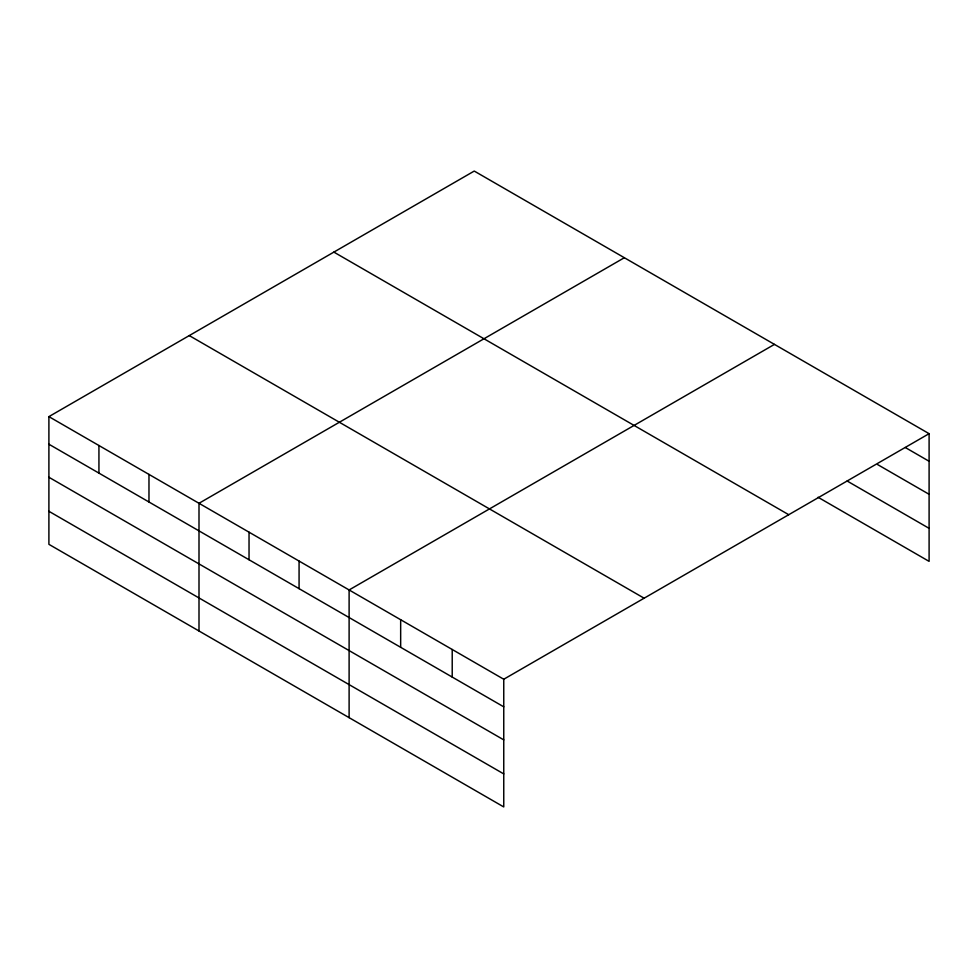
<?xml version="1.0" encoding="UTF-8"?>
<svg xmlns="http://www.w3.org/2000/svg" width="978" height="978" viewBox="0 0 978 978"><rect width="100%" height="100%" fill="white"/><g stroke="black" fill="none" stroke-linecap="round" stroke-linejoin="round"><path stroke-width="1.47" d="M48.9 416.628L503.756 679.245L503.756 806.936L48.9 544.33L48.9 416.628L474.244 171.064L929.1 433.67L929.1 561.372L818.073 497.264M624.343 257.727L198.999 503.291L198.999 630.981M774.442 344.39L349.109 589.954L349.109 717.644M503.756 679.245L929.1 433.67M905.31 447.521L929.1 461.261M877.547 464.538L929.1 494.293M847.144 481.017L929.1 528.34M333.877 252.104L788.733 514.709M189.267 335.588L644.123 598.206M48.9 444.22L503.756 706.825M48.9 477.252L503.756 739.869M48.9 511.286L503.756 773.904M452.215 649.478L452.215 677.069M400.662 619.722L400.662 647.302M299.072 561.066L299.072 588.658M249.035 532.179L249.035 559.771M148.974 474.403L148.974 501.995M98.937 445.516L98.937 473.107"/></g></svg>
